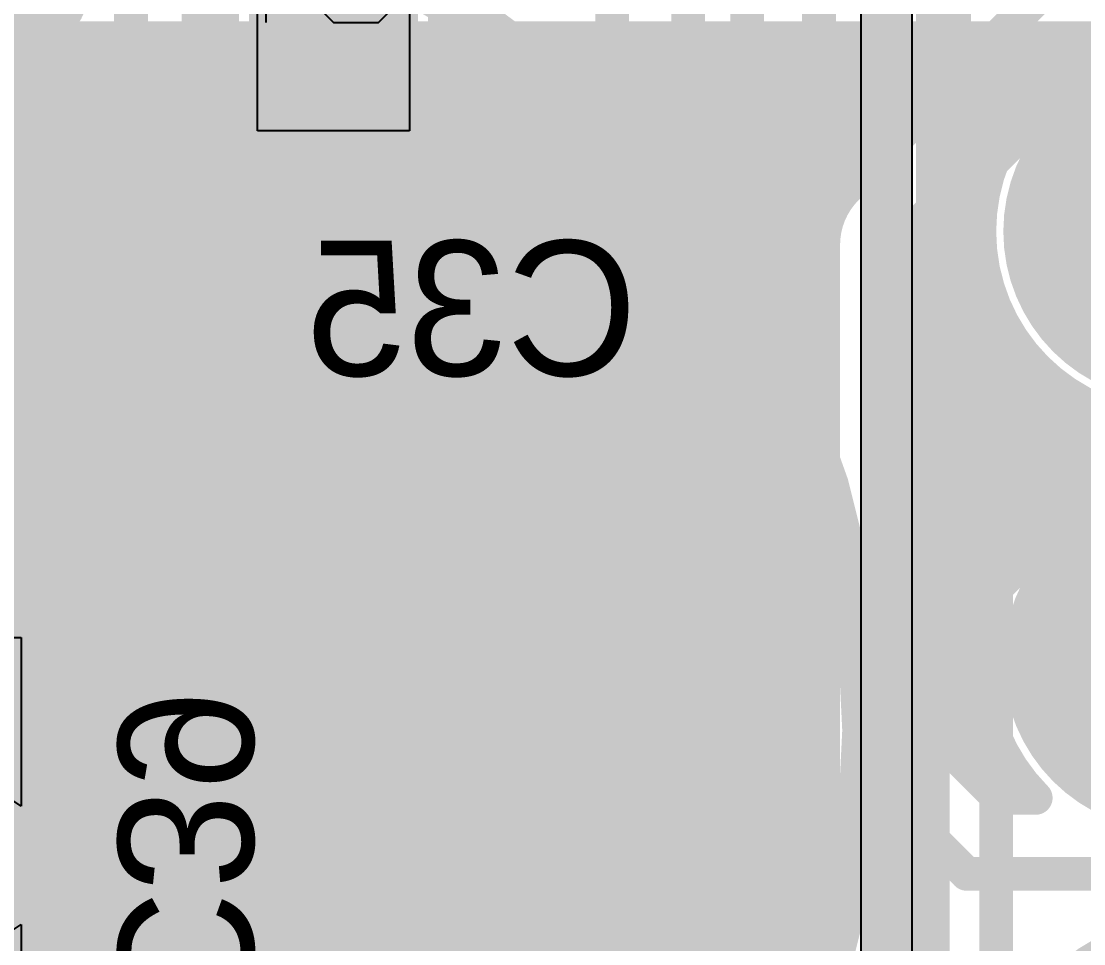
# Model space of a CAD drawing. Header units: millimetres. Extents: x 0.11 to 5.67, y 0.55 to 4.24.
# Drawn here: x 2.122 to 2.3698, y 2.0713 to 2.2864 of the extents above; entities that cross this region are included whole.
import ezdxf

# ---------------------------------------------------------------- set-up
doc = ezdxf.new("R2010")
doc.units = ezdxf.units.MM
doc.header["$MEASUREMENT"] = 0
for name, color, linetype in [('BottomLayer', 5, 'Continuous'), ('BottomOverlay', 54, 'Continuous'), ('BottomPaste', 16, 'Continuous'), ('BottomSolder', 6, 'Continuous'), ('InternalPlane1', 76, 'Continuous'), ('InternalPlane2', 16, 'Continuous'), ('Mechanical3', 76, 'Continuous'), ('MultiLayer', 9, 'Continuous'), ('PadHoleLayer', 156, 'Continuous'), ('TopLayer', 1, 'Continuous'), ('TopOverlay', 2, 'Continuous'), ('TopSolder', 216, 'Continuous')]:
    doc.layers.add(name, color=color, linetype=linetype)

# ---------------------------------------------------------------- blocks, each defined once
blk = doc.blocks.new('NANOPINEO_CORE_1')
at = {"layer": 'BottomLayer', "const_width": 0.0315}
for points in [[(0.76083, 0.20433, 1), (0.79232, 0.20433, 1)], [(0.76083, 0.10413, 1), (0.79232, 0.10413, 1)]]:
    blk.add_lwpolyline(points, format="xyb", close=True, dxfattribs=at)
at = {"layer": 'BottomSolder', "const_width": 0.03346}
for points in [[(0.75984, 0.20433, 1), (0.79331, 0.20433, 1)], [(0.75984, 0.10413, 1), (0.79331, 0.10413, 1)]]:
    blk.add_lwpolyline(points, format="xyb", close=True, dxfattribs=at)
at = {"layer": 'InternalPlane1', "const_width": 0.03968}
for points in [[(0.75673, 0.30433, 1), (0.79642, 0.30433, 1)], [(0.75673, 0.20433, 1), (0.79642, 0.20433, 1)], [(0.75673, 0.10413, 1), (0.79642, 0.10413, 1)]]:
    blk.add_lwpolyline(points, format="xyb", close=True, dxfattribs=at)
at = {"layer": 'InternalPlane2', "const_width": 0.03968}
for points in [[(0.75673, 0.30433, 1), (0.79642, 0.30433, 1)], [(0.75673, 0.20433, 1), (0.79642, 0.20433, 1)], [(0.75673, 0.10413, 1), (0.79642, 0.10413, 1)]]:
    blk.add_lwpolyline(points, format="xyb", close=True, dxfattribs=at)
at = {"layer": 'MultiLayer', "const_width": 0.0315}
for points in [[(0.76083, 0.20433, 1), (0.79232, 0.20433, 1)], [(0.76083, 0.10413, 1), (0.79232, 0.10413, 1)]]:
    blk.add_lwpolyline(points, format="xyb", close=True, dxfattribs=at)
at = {"layer": 'TopLayer', "const_width": 0.0315}
for points in [[(0.76083, 0.20433, 1), (0.79232, 0.20433, 1)], [(0.76083, 0.10413, 1), (0.79232, 0.10413, 1)]]:
    blk.add_lwpolyline(points, format="xyb", close=True, dxfattribs=at)
at = {"layer": 'TopOverlay', "const_width": 0.00787}
blk.add_lwpolyline([(0.83268, -0.68307), (0.83268, 0.79232)], dxfattribs=at)
at = {"layer": 'TopSolder', "const_width": 0.03346}
for points in [[(0.75984, 0.20433, 1), (0.79331, 0.20433, 1)], [(0.75984, 0.10413, 1), (0.79331, 0.10413, 1)]]:
    blk.add_lwpolyline(points, format="xyb", close=True, dxfattribs=at)
blk = doc.blocks.new('S_PDSO_G10_B_194')
at = {"layer": 'BottomLayer', "const_width": 0.01181}
blk.add_lwpolyline([(-0.04035, 0.06299), (-0.04035, 0.10827)], dxfattribs=at)
at = {"layer": 'BottomLayer', "const_width": 0.00591}
for points in [[(-0.04331, 0.10827, 1), (-0.0374, 0.10827, 1)], [(-0.04331, 0.06299, 1), (-0.0374, 0.06299, 1)]]:
    blk.add_lwpolyline(points, format="xyb", close=True, dxfattribs=at)
at = {"layer": 'BottomOverlay'}
for points, const_width in [([(-0.06102, 0.10335, 1), (-0.07087, 0.10335, 1)], 0.00984), ([(-0.07333, 0.10335, 1), (-0.06841, 0.10335, 1)], 0.00492), ([(-0.06348, 0.10335, 1), (-0.05856, 0.10335, 1)], 0.00492), ([(-0.06201, 0.04232, 1), (-0.05807, 0.04232, 1)], 0.00394)]:
    blk.add_lwpolyline(points, format="xyb", close=True, dxfattribs=dict(at, const_width=const_width))
at = {"layer": 'BottomOverlay', "const_width": 0.00787}
blk.add_lwpolyline([(-0.06004, 0.04232), (-0.06004, -0.04429)], dxfattribs=at)
at = {"layer": 'BottomPaste', "const_width": 0.01181}
blk.add_lwpolyline([(-0.04035, 0.06299), (-0.04035, 0.10827)], dxfattribs=at)
at = {"layer": 'BottomPaste', "const_width": 0.00591}
for points in [[(-0.04331, 0.10827, 1), (-0.0374, 0.10827, 1)], [(-0.04331, 0.06299, 1), (-0.0374, 0.06299, 1)]]:
    blk.add_lwpolyline(points, format="xyb", close=True, dxfattribs=at)
at = {"layer": 'BottomSolder', "const_width": 0.01575}
blk.add_lwpolyline([(-0.04035, 0.06299), (-0.04035, 0.10827)], dxfattribs=at)
at = {"layer": 'BottomSolder', "const_width": 0.00787}
for points in [[(-0.04429, 0.10827, 1), (-0.03642, 0.10827, 1)], [(-0.04429, 0.06299, 1), (-0.03642, 0.06299, 1)]]:
    blk.add_lwpolyline(points, format="xyb", close=True, dxfattribs=at)
at = {"layer": 'BottomSolder'}
blk.add_solid([(0.0374, 0.0315), (-0.03937, 0.0315), (0.0374, -0.03346), (-0.03937, -0.03346)], dxfattribs=at)
blk = doc.blocks.new('CC0603_B_241')
at = {"layer": 'BottomLayer'}
for points in [[(-0.05315, -0.01772), (-0.01378, -0.01772), (-0.05315, 0.01772), (-0.01378, 0.01772)], [(0.05315, 0.01772), (0.01378, 0.01772), (0.05315, -0.01772), (0.01378, -0.01772)]]:
    blk.add_solid(points, dxfattribs=at)
at = {"layer": 'BottomOverlay', "const_width": 0.00701}
for points in [[(-0.06031, -0.02558, -0.201181), (-0.06035, 0.02547)], [(0.06042, 0.02547, -0.201181), (0.06038, -0.02558)]]:
    blk.add_lwpolyline(points, format="xyb", dxfattribs=at)
at = {"layer": 'BottomOverlay', "const_width": 0.0035}
for points in [[(-0.0621, 0.02547, 1), (-0.0586, 0.02547, 1)], [(-0.06172, 0.0255, 1), (-0.05821, 0.0255, 1)], [(0.05828, 0.0255, 1), (0.06179, 0.0255, 1)], [(0.05867, 0.02547, 1), (0.06217, 0.02547, 1)], [(-0.06206, -0.02558, 1), (-0.05856, -0.02558, 1)], [(-0.06179, -0.02559, 1), (-0.05829, -0.02559, 1)], [(0.05829, -0.02559, 1), (0.06179, -0.02559, 1)], [(0.05863, -0.02558, 1), (0.06213, -0.02558, 1)]]:
    blk.add_lwpolyline(points, format="xyb", close=True, dxfattribs=at)
at = {"layer": 'BottomOverlay', "const_width": 0.00701}
for points in [[(0.06004, 0.0255), (-0.05996, 0.0255)], [(0.06004, -0.02559), (-0.06004, -0.02559)]]:
    blk.add_lwpolyline(points, dxfattribs=at)
at = {"layer": 'BottomPaste'}
for p, q in [((-0.05315, -0.01772), (-0.05315, 0.01772)), ((-0.05315, 0.01772), (-0.01378, 0.01772)), ((-0.01378, 0.01772), (-0.02559, 0)), ((0.02559, 0), (0.01378, 0.01772)), ((0.01378, 0.01772), (0.05315, 0.01772)), ((0.05315, 0.01772), (0.05315, -0.01772)), ((-0.02559, 0), (-0.01378, -0.01772)), ((0.01378, -0.01772), (0.02559, 0)), ((-0.01378, -0.01772), (-0.05315, -0.01772)), ((0.05315, -0.01772), (0.01378, -0.01772))]:
    blk.add_line(p, q, dxfattribs=at)
at = {"layer": 'BottomSolder'}
for points in [[(-0.05512, -0.01969), (-0.01181, -0.01969), (-0.05512, 0.01969), (-0.01181, 0.01969)], [(0.05512, 0.01969), (0.01181, 0.01969), (0.05512, -0.01969), (0.01181, -0.01969)]]:
    blk.add_solid(points, dxfattribs=at)
at = {"layer": 'Mechanical3'}
for p, q in [((-0.0561, 0.0105), (-0.05085, 0.01575)), ((-0.05085, 0.01575), (-0.04036, 0.01575)), ((-0.04036, 0.01575), (-0.03511, 0.0105)), ((-0.01937, 0.01575), (-0.02462, 0.0105)), ((-0.00887, 0.01575), (-0.01937, 0.01575)), ((-0.00363, 0.0105), (-0.00887, 0.01575)), ((0.00687, 0.0105), (0.01212, 0.01575)), ((0.01212, 0.01575), (0.02261, 0.01575)), ((0.02261, 0.01575), (0.02786, 0.0105)), ((-0.0561, -0.01049), (-0.0561, 0.0105)), ((-0.00363, 0.00525), (-0.00363, 0.0105)), ((0.02786, 0.0105), (0.02786, -0.01049)), ((-0.00887, 0.00001), (-0.00363, 0.00525)), ((-0.00887, 0.00001), (-0.01412, 0.00001)), ((-0.01412, 0.00001), (-0.00887, 0.00001)), ((-0.00363, -0.00524), (-0.00887, 0.00001)), ((0.00687, -0.00524), (0.01212, 0.00001)), ((0.01212, 0.00001), (0.02786, 0.00001)), ((-0.00363, -0.01049), (-0.00363, -0.00524)), ((0.00687, -0.01049), (0.00687, -0.00524)), ((-0.05085, -0.01574), (-0.0561, -0.01049)), ((-0.03511, -0.01049), (-0.04036, -0.01574)), ((-0.02462, -0.01049), (-0.01937, -0.01574)), ((-0.00887, -0.01574), (-0.00363, -0.01049)), ((0.01212, -0.01574), (0.00687, -0.01049)), ((0.02786, -0.01049), (0.02261, -0.01574)), ((-0.04036, -0.01574), (-0.05085, -0.01574)), ((-0.01937, -0.01574), (-0.00887, -0.01574)), ((0.02261, -0.01574), (0.01212, -0.01574))]:
    blk.add_line(p, q, dxfattribs=at)
blk = doc.blocks.new('CC16X10_CAP0_5_1__P________242')
at = {"layer": 'BottomLayer', "const_width": 0.03}
blk.add_lwpolyline([(0.185, 0, 1), (0.215, 0, 1)], format="xyb", close=True, dxfattribs=at)
at = {"layer": 'BottomSolder', "const_width": 0.03197}
blk.add_lwpolyline([(0.18402, 0, 1), (0.21598, 0, 1)], format="xyb", close=True, dxfattribs=at)
at = {"layer": 'InternalPlane1', "const_width": 0.01181}
for points in [[(0.17797, 0.04324, -0.240079), (0.22203, 0.04324)], [(0.15676, -0.02203, -0.240079), (0.15676, 0.02203)], [(0.24324, 0.02203, -0.240079), (0.24324, -0.02203)], [(0.22203, -0.04324, -0.240079), (0.17797, -0.04324)]]:
    blk.add_lwpolyline(points, format="xyb", dxfattribs=at)
at = {"layer": 'InternalPlane1', "const_width": 0.00591}
for points in [[(0.17502, 0.04324, 1), (0.18092, 0.04324, 1)], [(0.21908, 0.04324, 1), (0.22498, 0.04324, 1)], [(0.15381, 0.02203, 1), (0.15971, 0.02203, 1)], [(0.24029, 0.02203, 1), (0.24619, 0.02203, 1)], [(0.15381, -0.02203, 1), (0.15971, -0.02203, 1)], [(0.24029, -0.02203, 1), (0.24619, -0.02203, 1)], [(0.17502, -0.04324, 1), (0.18092, -0.04324, 1)], [(0.21908, -0.04324, 1), (0.22498, -0.04324, 1)]]:
    blk.add_lwpolyline(points, format="xyb", close=True, dxfattribs=at)
at = {"layer": 'InternalPlane2', "const_width": 0.039}
blk.add_lwpolyline([(0.1805, 0, 1), (0.2195, 0, 1)], format="xyb", close=True, dxfattribs=at)
at = {"layer": 'MultiLayer', "const_width": 0.03}
blk.add_lwpolyline([(0.185, 0, 1), (0.215, 0, 1)], format="xyb", close=True, dxfattribs=at)
at = {"layer": 'PadHoleLayer', "const_width": 0.019}
blk.add_lwpolyline([(0.1905, 0, 1), (0.2095, 0, 1)], format="xyb", close=True, dxfattribs=at)
at = {"layer": 'TopLayer', "const_width": 0.03}
blk.add_lwpolyline([(0.185, 0, 1), (0.215, 0, 1)], format="xyb", close=True, dxfattribs=at)
at = {"layer": 'TopOverlay'}
for points, const_width in [([(0.29685, 0, 1), (-0.09685, 0, 1)], 0.01), ([(0.29435, 0, 1), (0.29935, 0, 1)], 0.005)]:
    blk.add_lwpolyline(points, format="xyb", close=True, dxfattribs=dict(at, const_width=const_width))
at = {"layer": 'TopSolder', "const_width": 0.03197}
blk.add_lwpolyline([(0.18402, 0, 1), (0.21598, 0, 1)], format="xyb", close=True, dxfattribs=at)
blk = doc.blocks.new('CC0603_B_245')
at = {"layer": 'BottomLayer'}
for points in [[(-0.05315, -0.01772), (-0.01378, -0.01772), (-0.05315, 0.01772), (-0.01378, 0.01772)], [(0.05315, 0.01772), (0.01378, 0.01772), (0.05315, -0.01772), (0.01378, -0.01772)]]:
    blk.add_solid(points, dxfattribs=at)
at = {"layer": 'BottomOverlay', "const_width": 0.00701}
for points in [[(-0.06031, -0.02558, -0.201181), (-0.06035, 0.02547)], [(0.06042, 0.02547, -0.201181), (0.06038, -0.02558)]]:
    blk.add_lwpolyline(points, format="xyb", dxfattribs=at)
at = {"layer": 'BottomOverlay', "const_width": 0.0035}
for points in [[(-0.0621, 0.02547, 1), (-0.0586, 0.02547, 1)], [(-0.06172, 0.0255, 1), (-0.05821, 0.0255, 1)], [(0.05828, 0.0255, 1), (0.06179, 0.0255, 1)], [(0.05867, 0.02547, 1), (0.06217, 0.02547, 1)], [(-0.06206, -0.02558, 1), (-0.05856, -0.02558, 1)], [(-0.06179, -0.02559, 1), (-0.05829, -0.02559, 1)], [(0.05829, -0.02559, 1), (0.06179, -0.02559, 1)], [(0.05863, -0.02558, 1), (0.06213, -0.02558, 1)]]:
    blk.add_lwpolyline(points, format="xyb", close=True, dxfattribs=at)
at = {"layer": 'BottomOverlay', "const_width": 0.00701}
for points in [[(0.06004, 0.0255), (-0.05996, 0.0255)], [(0.06004, -0.02559), (-0.06004, -0.02559)]]:
    blk.add_lwpolyline(points, dxfattribs=at)
at = {"layer": 'BottomPaste'}
for p, q in [((-0.05315, -0.01772), (-0.05315, 0.01772)), ((-0.05315, 0.01772), (-0.01378, 0.01772)), ((-0.01378, 0.01772), (-0.02559, 0)), ((0.02559, 0), (0.01378, 0.01772)), ((0.01378, 0.01772), (0.05315, 0.01772)), ((0.05315, 0.01772), (0.05315, -0.01772)), ((-0.02559, 0), (-0.01378, -0.01772)), ((0.01378, -0.01772), (0.02559, 0)), ((-0.01378, -0.01772), (-0.05315, -0.01772)), ((0.05315, -0.01772), (0.01378, -0.01772))]:
    blk.add_line(p, q, dxfattribs=at)
at = {"layer": 'BottomSolder'}
for points in [[(-0.05512, -0.01969), (-0.01181, -0.01969), (-0.05512, 0.01969), (-0.01181, 0.01969)], [(0.05512, 0.01969), (0.01181, 0.01969), (0.05512, -0.01969), (0.01181, -0.01969)]]:
    blk.add_solid(points, dxfattribs=at)
at = {"layer": 'Mechanical3'}
for p, q in [((-0.0561, 0.0105), (-0.05085, 0.01575)), ((-0.05085, 0.01575), (-0.04036, 0.01575)), ((-0.04036, 0.01575), (-0.03511, 0.0105)), ((-0.01937, 0.01575), (-0.02462, 0.0105)), ((-0.00887, 0.01575), (-0.01937, 0.01575)), ((-0.00363, 0.0105), (-0.00887, 0.01575)), ((0.01212, 0.01575), (0.00687, 0.0105)), ((0.02261, 0.01575), (0.01212, 0.01575)), ((0.02786, 0.0105), (0.02261, 0.01575)), ((-0.0561, -0.01049), (-0.0561, 0.0105)), ((-0.00363, 0.00525), (-0.00363, 0.0105)), ((0.02786, 0.00001), (0.02786, 0.0105)), ((-0.00887, 0.00001), (-0.00363, 0.00525)), ((-0.00887, 0.00001), (-0.01412, 0.00001)), ((-0.01412, 0.00001), (-0.00887, 0.00001)), ((-0.00363, -0.00524), (-0.00887, 0.00001)), ((0.00687, -0.01574), (0.00687, 0.00001)), ((0.00687, 0.00001), (0.01736, -0.00524)), ((0.02261, -0.00524), (0.02786, 0.00001)), ((-0.00363, -0.01049), (-0.00363, -0.00524)), ((0.01736, -0.00524), (0.02261, -0.00524)), ((-0.05085, -0.01574), (-0.0561, -0.01049)), ((-0.03511, -0.01049), (-0.04036, -0.01574)), ((-0.02462, -0.01049), (-0.01937, -0.01574)), ((-0.00887, -0.01574), (-0.00363, -0.01049)), ((-0.04036, -0.01574), (-0.05085, -0.01574)), ((-0.01937, -0.01574), (-0.00887, -0.01574)), ((0.02786, -0.01574), (0.00687, -0.01574))]:
    blk.add_line(p, q, dxfattribs=at)

msp = doc.modelspace()

# ---------------------------------------------------------------- linework, layer by layer
at = {"layer": 'BottomLayer'}
for points, const_width in [([(2.32185, 2.10827), (2.32185, 2.77756)], 0.00787), ([(2.30807, 2.02461), (2.30807, 2.75394)], 0.00787), ([(2.29134, 1.93406), (2.29134, 2.73032)], 0.00787), ([(2.27756, 1.86122), (2.27756, 2.71161)], 0.00787), ([(2.33957, 2.11561), (2.33957, 2.59207)], 0.00787), ([(2.25984, 2.13809), (2.25984, 2.36963)], 0.00787), ([(2.16339, 2.25), (2.16339, 2.31398)], 0.00787), ([(2.22638, 2.24705), (2.22638, 2.31398)], 0.00787), ([(1.88362, 2.28247), (2.16339, 2.28247)], 0.00787), ([(2.19488, 2.25098), (2.19488, 2.28051)], 0.00984), ([(2.22638, 2.28247), (2.25984, 2.28247)], 0.00787), ([(2.33957, 2.28247), (2.38647, 2.28247)], 0.00787), ([(1.99309, 2.2746), (2.16339, 2.2746)], 0.00787), ([(2.22638, 2.2746), (2.25984, 2.2746)], 0.00787), ([(2.33957, 2.2746), (2.36494, 2.2746)], 0.00787), ([(2.14292, 2.26673), (2.16339, 2.26673)], 0.00787), ([(2.22638, 2.26673), (2.25984, 2.26673)], 0.00787), ([(2.33957, 2.26673), (2.35625, 2.26673)], 0.00787), ([(2.14701, 2.25885), (2.16339, 2.25885)], 0.00787), ([(2.22638, 2.25885), (2.25984, 2.25885)], 0.00787), ([(2.33957, 2.25885), (2.35088, 2.25885)], 0.00787), ([(2.14764, 2.25), (2.14764, 2.25394)], 0.00787), ([(2.14764, 2.25098), (2.16339, 2.25098)], 0.00787), ([(2.1752, 2.2313), (2.19488, 2.25098)], 0.00984), ([(2.22638, 2.25098), (2.25984, 2.25098)], 0.00787), ([(2.33957, 2.25098), (2.34756, 2.25098)], 0.00787), ([(2.14764, 2.25), (2.16339, 2.25)], 0.00787), ([(2.16339, 2.25), (2.16745, 2.25)], 0.00787), ([(2.21316, 2.24705), (2.22638, 2.24705)], 0.00787), ([(2.21184, 2.2431), (2.25984, 2.2431)], 0.00787), ([(2.33957, 2.2431), (2.34583, 2.2431)], 0.00787), ([(2.18842, 2.21808), (2.20811, 2.23776)], 0.00787), ([(2.20557, 2.23523), (2.25984, 2.23523)], 0.00787), ([(2.33957, 2.23523), (2.34552, 2.23523)], 0.00787), ([(2.12795, 2.2313), (2.1752, 2.2313)], 0.00984), ([(2.1977, 2.22736), (2.25984, 2.22736)], 0.00787), ([(2.33957, 2.22736), (2.3466, 2.22736)], 0.00787), ([(2.18983, 2.21948), (2.25984, 2.21948)], 0.00787), ([(2.33957, 2.21948), (2.34917, 2.21948)], 0.00787), ([(2.14764, 2.2126), (2.1752, 2.2126)], 0.00787), ([(2.14764, 2.20866), (2.14764, 2.2126)], 0.00787), ([(2.14764, 2.21161), (2.25984, 2.21161)], 0.00787), ([(2.33957, 2.21161), (2.35354, 2.21161)], 0.00787), ([(2.14701, 2.20373), (2.25984, 2.20373)], 0.00787), ([(2.33957, 2.20373), (2.36048, 2.20373)], 0.00787), ([(2.14291, 2.19586), (2.25984, 2.19586)], 0.00787), ([(2.33957, 2.19586), (2.37274, 2.19586)], 0.00787), ([(2.12697, 2.1565), (2.12697, 2.189)], 0.00787), ([(2.12697, 2.18799), (2.25984, 2.18799)], 0.00787), ([(2.33957, 2.18799), (2.55736, 2.18799)], 0.00787), ([(2.12697, 2.18011), (2.25984, 2.18011)], 0.00787), ([(2.33957, 2.18011), (2.3763, 2.18011)], 0.00787), ([(2.12697, 2.17224), (2.25984, 2.17224)], 0.00787), ([(2.33957, 2.17224), (2.36207, 2.17224)], 0.00787), ([(2.12697, 2.16436), (2.25984, 2.16436)], 0.00787), ([(2.33957, 2.16436), (2.35452, 2.16436)], 0.00787), ([(2.22165, 2.12106), (2.22165, 2.15894)], 0.00787), ([(2.12697, 2.1565), (2.13583, 2.1565)], 0.00787), ([(2.13583, 2.15649), (2.19945, 2.15649)], 0.00787), ([(2.13583, 2.08957), (2.13583, 2.1565)], 0.00787), ([(2.24386, 2.15649), (2.25984, 2.15649)], 0.00787), ([(2.33957, 2.15649), (2.34979, 2.15649)], 0.00787), ([(2.13583, 2.14862), (2.19021, 2.14862)], 0.00787), ([(2.2531, 2.14862), (2.25984, 2.14862)], 0.00787), ([(2.33957, 2.14862), (2.34693, 2.14862)], 0.00787), ([(2.13583, 2.14074), (2.18476, 2.14074)], 0.00787), ([(2.33957, 2.14074), (2.34561, 2.14074)], 0.00787), ([(2.13583, 2.13287), (2.18154, 2.13287)], 0.00787), ([(2.33957, 2.13287), (2.34568, 2.13287)], 0.00787), ([(2.13583, 2.12499), (2.18003, 2.12499)], 0.00787), ([(2.33957, 2.12499), (2.34715, 2.12499)], 0.00787), ([(2.18378, 2.12106), (2.22165, 2.12106)], 0.00787), ([(2.22165, 2.08319), (2.22165, 2.12106)], 0.00787), ([(2.13583, 2.11712), (2.18003, 2.11712)], 0.00787), ([(2.33957, 2.11712), (2.35017, 2.11712)], 0.00787), ([(2.33957, 2.11561), (2.34986, 2.10531)], 0.00787), ([(2.13583, 2.10925), (2.18155, 2.10925)], 0.00787), ([(2.32185, 2.10827), (2.34252, 2.0876)], 0.00787), ([(2.34593, 2.10925), (2.35514, 2.10925)], 0.00787), ([(2.34986, 2.10531), (2.35861, 2.10531)], 0.00787), ([(2.25984, 1.86122), (2.25984, 2.10404)], 0.00787), ([(2.13583, 2.10137), (2.18477, 2.10137)], 0.00787), ([(2.13583, 2.0935), (2.19022, 2.0935)], 0.00787), ([(2.25309, 2.0935), (2.25984, 2.0935)], 0.00787), ([(2.07283, 2.08957), (2.13583, 2.08957)], 0.00787), ([(2.0748, 2.0876), (2.13386, 2.0876)], 0.00787), ([(2.13386, 2.02461), (2.13386, 2.0876)], 0.00787), ([(2.34252, 2.0876), (2.43976, 2.0876)], 0.00787), ([(2.13386, 2.08562), (2.19947, 2.08562)], 0.00787), ([(2.24384, 2.08562), (2.25984, 2.08562)], 0.00787), ([(2.13386, 2.07775), (2.25984, 2.07775)], 0.00787), ([(2.13386, 2.06988), (2.25984, 2.06988)], 0.00787)]:
    msp.add_lwpolyline(points, dxfattribs=dict(at, const_width=const_width))
for points, const_width in [([(2.16142, 2.28247, 1), (2.16535, 2.28247, 1)], 0.00394), ([(2.19242, 2.28051, 1), (2.19734, 2.28051, 1)], 0.00492), ([(2.22441, 2.28247, 1), (2.22835, 2.28247, 1)], 0.00394), ([(2.25787, 2.28247, 1), (2.26181, 2.28247, 1)], 0.00394), ([(2.3376, 2.28247, 1), (2.34154, 2.28247, 1)], 0.00394), ([(2.43602, 2.2374, 1), (2.34547, 2.2374, 1)], 0.00787), ([(2.16142, 2.2746, 1), (2.16535, 2.2746, 1)], 0.00394), ([(2.22441, 2.2746, 1), (2.22835, 2.2746, 1)], 0.00394), ([(2.25787, 2.2746, 1), (2.26181, 2.2746, 1)], 0.00394), ([(2.3376, 2.2746, 1), (2.34154, 2.2746, 1)], 0.00394), ([(2.36297, 2.2746, 1), (2.36691, 2.2746, 1)], 0.00394), ([(2.14095, 2.26673, 1), (2.14489, 2.26673, 1)], 0.00394), ([(2.16142, 2.26673, 1), (2.16535, 2.26673, 1)], 0.00394), ([(2.22441, 2.26673, 1), (2.22835, 2.26673, 1)], 0.00394), ([(2.25787, 2.26673, 1), (2.26181, 2.26673, 1)], 0.00394), ([(2.3376, 2.26673, 1), (2.34154, 2.26673, 1)], 0.00394), ([(2.35428, 2.26673, 1), (2.35822, 2.26673, 1)], 0.00394), ([(2.14505, 2.25885, 1), (2.14898, 2.25885, 1)], 0.00394), ([(2.16142, 2.25885, 1), (2.16535, 2.25885, 1)], 0.00394), ([(2.22441, 2.25885, 1), (2.22835, 2.25885, 1)], 0.00394), ([(2.25787, 2.25885, 1), (2.26181, 2.25885, 1)], 0.00394), ([(2.3376, 2.25885, 1), (2.34154, 2.25885, 1)], 0.00394), ([(2.34891, 2.25885, 1), (2.35284, 2.25885, 1)], 0.00394), ([(2.14567, 2.25394, 1), (2.14961, 2.25394, 1)], 0.00394), ([(2.14567, 2.25394, 1), (2.14961, 2.25394, 1)], 0.00394), ([(2.14567, 2.25098, 1), (2.14961, 2.25098, 1)], 0.00394), ([(2.16142, 2.25098, 1), (2.16535, 2.25098, 1)], 0.00394), ([(2.19242, 2.25098, 1), (2.19734, 2.25098, 1)], 0.00492), ([(2.19242, 2.25098, 1), (2.19734, 2.25098, 1)], 0.00492), ([(2.22441, 2.25098, 1), (2.22835, 2.25098, 1)], 0.00394), ([(2.25787, 2.25098, 1), (2.26181, 2.25098, 1)], 0.00394), ([(2.3376, 2.25098, 1), (2.34154, 2.25098, 1)], 0.00394), ([(2.34559, 2.25098, 1), (2.34952, 2.25098, 1)], 0.00394), ([(2.14567, 2.25, 1), (2.14961, 2.25, 1)], 0.00394), ([(2.14567, 2.25, 1), (2.14961, 2.25, 1)], 0.00394), ([(2.16142, 2.25, 1), (2.16535, 2.25, 1)], 0.00394), ([(2.16142, 2.25, 1), (2.16535, 2.25, 1)], 0.00394), ([(2.16142, 2.25, 1), (2.16535, 2.25, 1)], 0.00394), ([(2.16548, 2.25, 1), (2.16942, 2.25, 1)], 0.00394), ([(2.2112, 2.24705, 1), (2.21513, 2.24705, 1)], 0.00394), ([(2.2112, 2.24705, 1), (2.21513, 2.24705, 1)], 0.00394), ([(2.2112, 2.24705, 1), (2.21513, 2.24705, 1)], 0.00394), ([(2.22441, 2.24705, 1), (2.22835, 2.24705, 1)], 0.00394), ([(2.22441, 2.24705, 1), (2.22835, 2.24705, 1)], 0.00394), ([(2.20987, 2.2431, 1), (2.21381, 2.2431, 1)], 0.00394), ([(2.25787, 2.2431, 1), (2.26181, 2.2431, 1)], 0.00394), ([(2.3376, 2.2431, 1), (2.34154, 2.2431, 1)], 0.00394), ([(2.34386, 2.2431, 1), (2.3478, 2.2431, 1)], 0.00394), ([(2.20614, 2.23776, 1), (2.21007, 2.23776, 1)], 0.00394), ([(2.20614, 2.23776, 1), (2.21007, 2.23776, 1)], 0.00394), ([(2.20614, 2.23776, 1), (2.21007, 2.23776, 1)], 0.00394), ([(2.3435, 2.2374, 1), (2.34744, 2.2374, 1)], 0.00394), ([(2.20361, 2.23523, 1), (2.20754, 2.23523, 1)], 0.00394), ([(2.25787, 2.23523, 1), (2.26181, 2.23523, 1)], 0.00394), ([(2.3376, 2.23523, 1), (2.34154, 2.23523, 1)], 0.00394), ([(2.34356, 2.23523, 1), (2.34749, 2.23523, 1)], 0.00394), ([(2.12549, 2.2313, 1), (2.13041, 2.2313, 1)], 0.00492), ([(2.17274, 2.2313, 1), (2.17766, 2.2313, 1)], 0.00492), ([(2.17274, 2.2313, 1), (2.17766, 2.2313, 1)], 0.00492), ([(2.19573, 2.22736, 1), (2.19967, 2.22736, 1)], 0.00394), ([(2.25787, 2.22736, 1), (2.26181, 2.22736, 1)], 0.00394), ([(2.3376, 2.22736, 1), (2.34154, 2.22736, 1)], 0.00394), ([(2.34463, 2.22736, 1), (2.34857, 2.22736, 1)], 0.00394), ([(2.18786, 2.21948, 1), (2.1918, 2.21948, 1)], 0.00394), ([(2.25787, 2.21948, 1), (2.26181, 2.21948, 1)], 0.00394), ([(2.3376, 2.21948, 1), (2.34154, 2.21948, 1)], 0.00394), ([(2.3472, 2.21948, 1), (2.35114, 2.21948, 1)], 0.00394), ([(2.18645, 2.21808, 1), (2.19039, 2.21808, 1)], 0.00394), ([(2.18645, 2.21808, 1), (2.19039, 2.21808, 1)], 0.00394), ([(2.18645, 2.21808, 1), (2.19039, 2.21808, 1)], 0.00394), ([(2.14567, 2.2126, 1), (2.14961, 2.2126, 1)], 0.00394), ([(2.14567, 2.2126, 1), (2.14961, 2.2126, 1)], 0.00394), ([(2.14567, 2.21161, 1), (2.14961, 2.21161, 1)], 0.00394), ([(2.17323, 2.2126, 1), (2.17717, 2.2126, 1)], 0.00394), ([(2.17323, 2.2126, 1), (2.17717, 2.2126, 1)], 0.00394), ([(2.17323, 2.2126, 1), (2.17717, 2.2126, 1)], 0.00394), ([(2.25787, 2.21161, 1), (2.26181, 2.21161, 1)], 0.00394), ([(2.3376, 2.21161, 1), (2.34154, 2.21161, 1)], 0.00394), ([(2.35157, 2.21161, 1), (2.35551, 2.21161, 1)], 0.00394), ([(2.14567, 2.20866, 1), (2.14961, 2.20866, 1)], 0.00394), ([(2.14567, 2.20866, 1), (2.14961, 2.20866, 1)], 0.00394), ([(2.14504, 2.20373, 1), (2.14898, 2.20373, 1)], 0.00394), ([(2.25787, 2.20373, 1), (2.26181, 2.20373, 1)], 0.00394), ([(2.3376, 2.20373, 1), (2.34154, 2.20373, 1)], 0.00394), ([(2.35851, 2.20373, 1), (2.36244, 2.20373, 1)], 0.00394), ([(2.14094, 2.19586, 1), (2.14488, 2.19586, 1)], 0.00394), ([(2.25787, 2.19586, 1), (2.26181, 2.19586, 1)], 0.00394), ([(2.3376, 2.19586, 1), (2.34154, 2.19586, 1)], 0.00394), ([(2.37077, 2.19586, 1), (2.37471, 2.19586, 1)], 0.00394), ([(2.125, 2.189, 1), (2.12894, 2.189, 1)], 0.00394), ([(2.125, 2.189, 1), (2.12894, 2.189, 1)], 0.00394), ([(2.125, 2.18799, 1), (2.12894, 2.18799, 1)], 0.00394), ([(2.25787, 2.18799, 1), (2.26181, 2.18799, 1)], 0.00394), ([(2.3376, 2.18799, 1), (2.34154, 2.18799, 1)], 0.00394), ([(2.125, 2.18011, 1), (2.12894, 2.18011, 1)], 0.00394), ([(2.25787, 2.18011, 1), (2.26181, 2.18011, 1)], 0.00394), ([(2.3376, 2.18011, 1), (2.34154, 2.18011, 1)], 0.00394), ([(2.125, 2.17224, 1), (2.12894, 2.17224, 1)], 0.00394), ([(2.25787, 2.17224, 1), (2.26181, 2.17224, 1)], 0.00394), ([(2.3376, 2.17224, 1), (2.34154, 2.17224, 1)], 0.00394), ([(2.3601, 2.17224, 1), (2.36404, 2.17224, 1)], 0.00394), ([(2.125, 2.16436, 1), (2.12894, 2.16436, 1)], 0.00394), ([(2.25787, 2.16436, 1), (2.26181, 2.16436, 1)], 0.00394), ([(2.3376, 2.16436, 1), (2.34154, 2.16436, 1)], 0.00394), ([(2.35255, 2.16436, 1), (2.35649, 2.16436, 1)], 0.00394), ([(2.21969, 2.15894, 1), (2.22362, 2.15894, 1)], 0.00394), ([(2.125, 2.1565, 1), (2.12894, 2.1565, 1)], 0.00394), ([(2.125, 2.1565, 1), (2.12894, 2.1565, 1)], 0.00394), ([(2.13386, 2.15649, 1), (2.1378, 2.15649, 1)], 0.00394), ([(2.13386, 2.1565, 1), (2.1378, 2.1565, 1)], 0.00394), ([(2.13386, 2.1565, 1), (2.1378, 2.1565, 1)], 0.00394), ([(2.19748, 2.15649, 1), (2.20142, 2.15649, 1)], 0.00394), ([(2.24189, 2.15649, 1), (2.24583, 2.15649, 1)], 0.00394), ([(2.25787, 2.15649, 1), (2.26181, 2.15649, 1)], 0.00394), ([(2.3376, 2.15649, 1), (2.34154, 2.15649, 1)], 0.00394), ([(2.34782, 2.15649, 1), (2.35175, 2.15649, 1)], 0.00394), ([(2.13386, 2.14862, 1), (2.1378, 2.14862, 1)], 0.00394), ([(2.18824, 2.14862, 1), (2.19217, 2.14862, 1)], 0.00394), ([(2.25113, 2.14862, 1), (2.25507, 2.14862, 1)], 0.00394), ([(2.25787, 2.14862, 1), (2.26181, 2.14862, 1)], 0.00394), ([(2.3376, 2.14862, 1), (2.34154, 2.14862, 1)], 0.00394), ([(2.34497, 2.14862, 1), (2.3489, 2.14862, 1)], 0.00394), ([(2.13386, 2.14074, 1), (2.1378, 2.14074, 1)], 0.00394), ([(2.18279, 2.14074, 1), (2.18673, 2.14074, 1)], 0.00394), ([(2.3376, 2.14074, 1), (2.34154, 2.14074, 1)], 0.00394), ([(2.34364, 2.14074, 1), (2.34758, 2.14074, 1)], 0.00394), ([(2.25787, 2.13809, 1), (2.26181, 2.13809, 1)], 0.00394), ([(2.25787, 2.13809, 1), (2.26181, 2.13809, 1)], 0.00394), ([(2.13386, 2.13287, 1), (2.1378, 2.13287, 1)], 0.00394), ([(2.17958, 2.13287, 1), (2.18351, 2.13287, 1)], 0.00394), ([(2.3376, 2.13287, 1), (2.34154, 2.13287, 1)], 0.00394), ([(2.34371, 2.13287, 1), (2.34765, 2.13287, 1)], 0.00394), ([(2.13386, 2.12499, 1), (2.1378, 2.12499, 1)], 0.00394), ([(2.17806, 2.12499, 1), (2.182, 2.12499, 1)], 0.00394), ([(2.3376, 2.12499, 1), (2.34154, 2.12499, 1)], 0.00394), ([(2.34518, 2.12499, 1), (2.34912, 2.12499, 1)], 0.00394), ([(2.18181, 2.12106, 1), (2.18575, 2.12106, 1)], 0.00394), ([(2.21969, 2.12106, 1), (2.22362, 2.12106, 1)], 0.00394), ([(2.21969, 2.12106, 1), (2.22362, 2.12106, 1)], 0.00394), ([(2.21969, 2.12106, 1), (2.22362, 2.12106, 1)], 0.00394), ([(2.13386, 2.11712, 1), (2.1378, 2.11712, 1)], 0.00394), ([(2.17806, 2.11712, 1), (2.182, 2.11712, 1)], 0.00394), ([(2.3376, 2.11712, 1), (2.34154, 2.11712, 1)], 0.00394), ([(2.3482, 2.11712, 1), (2.35214, 2.11712, 1)], 0.00394), ([(2.3376, 2.11561, 1), (2.34154, 2.11561, 1)], 0.00394), ([(2.3376, 2.11561, 1), (2.34154, 2.11561, 1)], 0.00394), ([(2.13386, 2.10925, 1), (2.1378, 2.10925, 1)], 0.00394), ([(2.17958, 2.10925, 1), (2.18352, 2.10925, 1)], 0.00394), ([(2.31988, 2.10827, 1), (2.32382, 2.10827, 1)], 0.00394), ([(2.31988, 2.10827, 1), (2.32382, 2.10827, 1)], 0.00394), ([(2.34396, 2.10925, 1), (2.3479, 2.10925, 1)], 0.00394), ([(2.35317, 2.10925, 1), (2.3571, 2.10925, 1)], 0.00394), ([(2.34789, 2.10531, 1), (2.35183, 2.10531, 1)], 0.00394), ([(2.34789, 2.10531, 1), (2.35183, 2.10531, 1)], 0.00394), ([(2.35664, 2.10531, 1), (2.36058, 2.10531, 1)], 0.00394), ([(2.35664, 2.10531, 1), (2.36058, 2.10531, 1)], 0.00394), ([(2.25787, 2.10404, 1), (2.26181, 2.10404, 1)], 0.00394), ([(2.25787, 2.10404, 1), (2.26181, 2.10404, 1)], 0.00394), ([(2.13386, 2.10137, 1), (2.1378, 2.10137, 1)], 0.00394), ([(2.1828, 2.10137, 1), (2.18674, 2.10137, 1)], 0.00394), ([(2.13386, 2.0935, 1), (2.1378, 2.0935, 1)], 0.00394), ([(2.18825, 2.0935, 1), (2.19218, 2.0935, 1)], 0.00394), ([(2.25112, 2.0935, 1), (2.25506, 2.0935, 1)], 0.00394), ([(2.25787, 2.0935, 1), (2.26181, 2.0935, 1)], 0.00394), ([(2.13189, 2.0876, 1), (2.13583, 2.0876, 1)], 0.00394), ([(2.13189, 2.0876, 1), (2.13583, 2.0876, 1)], 0.00394), ([(2.13386, 2.08957, 1), (2.1378, 2.08957, 1)], 0.00394), ([(2.13386, 2.08957, 1), (2.1378, 2.08957, 1)], 0.00394), ([(2.34055, 2.0876, 1), (2.34449, 2.0876, 1)], 0.00394), ([(2.34055, 2.0876, 1), (2.34449, 2.0876, 1)], 0.00394), ([(2.13189, 2.08562, 1), (2.13583, 2.08562, 1)], 0.00394), ([(2.1975, 2.08562, 1), (2.20144, 2.08562, 1)], 0.00394), ([(2.24187, 2.08562, 1), (2.24581, 2.08562, 1)], 0.00394), ([(2.25787, 2.08562, 1), (2.26181, 2.08562, 1)], 0.00394), ([(2.21969, 2.08319, 1), (2.22362, 2.08319, 1)], 0.00394), ([(2.13189, 2.07775, 1), (2.13583, 2.07775, 1)], 0.00394), ([(2.25787, 2.07775, 1), (2.26181, 2.07775, 1)], 0.00394), ([(2.13189, 2.06988, 1), (2.13583, 2.06988, 1)], 0.00394), ([(2.25787, 2.06988, 1), (2.26181, 2.06988, 1)], 0.00394)]:
    msp.add_lwpolyline(points, format="xyb", close=True, dxfattribs=dict(at, const_width=const_width))
at = {"layer": 'BottomLayer', "const_width": 0.00787}
for points in [[(2.11811, 2.27098, -0.577351), (2.14764, 2.25394)], [(2.21316, 2.24705, -0.144312), (2.20811, 2.23776)], [(2.21316, 2.24705, -0.144312), (2.20811, 2.23776)], [(2.18842, 2.21808, -0.198912), (2.1752, 2.2126)], [(2.18842, 2.21808, -0.198912), (2.1752, 2.2126)], [(2.14764, 2.20866, -0.428944), (2.12697, 2.189)], [(2.35861, 2.10531, -1.493454), (2.43602, 2.1372)], [(2.25984, 2.10404, -4.699707), (2.25984, 2.13809)]]:
    msp.add_lwpolyline(points, format="xyb", dxfattribs=at)
at = {"layer": 'InternalPlane2'}
for p, q in [((2.31786, 2.90748), (2.31786, 1.94198)), ((2.32978, 1.86319), (2.32978, 2.90501))]:
    msp.add_line(p, q, dxfattribs=at)
at = {"layer": 'InternalPlane2', "const_width": 0.01181}
msp.add_lwpolyline([(2.32382, 1.86319), (2.32382, 2.90748)], dxfattribs=at)
at = {"layer": 'InternalPlane2', "const_width": 0.02591}
msp.add_lwpolyline([(2.10024, 2.29921, 1), (2.12614, 2.29921, 1)], format="xyb", close=True, dxfattribs=at)
at = {"layer": 'TopLayer'}
for points, const_width in [([(2.31453, 2.24749), (2.36593, 2.29889)], 0.00787), ([(2.32776, 2.23426), (2.38463, 2.29114)], 0.00984), ([(1.88362, 2.28247), (2.34952, 2.28247)], 0.00787), ([(1.87574, 2.2746), (2.34165, 2.2746)], 0.00787), ([(1.73622, 2.26673), (2.33377, 2.26673)], 0.00787), ([(1.73622, 2.25885), (2.3259, 2.25885)], 0.00787), ([(1.73622, 2.25098), (2.31802, 2.25098)], 0.00787), ([(1.73622, 2.2431), (2.31128, 2.2431)], 0.00787), ([(1.73622, 2.23523), (2.30908, 2.23523)], 0.00787), ([(2.30906, 1.79196), (2.30906, 2.23426)], 0.00787), ([(2.32776, 1.65966), (2.32776, 2.23426)], 0.00984), ([(1.73622, 2.22736), (2.30906, 2.22736)], 0.00787), ([(1.73622, 2.21948), (2.30906, 2.21948)], 0.00787), ([(1.73622, 2.21161), (2.30906, 2.21161)], 0.00787), ([(1.73622, 2.20373), (2.30906, 2.20373)], 0.00787), ([(1.73622, 2.19586), (2.30906, 2.19586)], 0.00787), ([(2.34941, 2.15433), (2.38918, 2.19409)], 0.00787), ([(1.73437, 2.18799), (2.30906, 2.18799)], 0.00787), ([(1.7278, 2.18011), (2.30906, 2.18011)], 0.00787), ([(1.71993, 2.17224), (2.30906, 2.17224)], 0.00787), ([(2.06543, 2.16436), (2.30906, 2.16436)], 0.00787), ([(2.22165, 2.12106), (2.22165, 2.15894)], 0.00787), ([(2.06543, 2.15649), (2.19945, 2.15649)], 0.00787), ([(2.24386, 2.15649), (2.30906, 2.15649)], 0.00787), ([(2.34941, 1.66043), (2.34941, 2.15433)], 0.00787), ([(2.06543, 2.14862), (2.19021, 2.14862)], 0.00787), ([(2.2531, 2.14862), (2.30906, 2.14862)], 0.00787), ([(2.06543, 2.14074), (2.18476, 2.14074)], 0.00787), ([(2.25854, 2.14074), (2.30906, 2.14074)], 0.00787), ([(2.06543, 2.13287), (2.18154, 2.13287)], 0.00787), ([(2.26176, 2.13287), (2.30906, 2.13287)], 0.00787), ([(2.06543, 2.12499), (2.18003, 2.12499)], 0.00787), ([(2.26328, 2.12499), (2.30906, 2.12499)], 0.00787), ([(2.18378, 2.12106), (2.22165, 2.12106)], 0.00787), ([(2.22165, 2.12106), (2.25953, 2.12106)], 0.00787), ([(2.22165, 2.08319), (2.22165, 2.12106)], 0.00787), ([(2.06543, 2.11712), (2.18003, 2.11712)], 0.00787), ([(2.26328, 2.11712), (2.30906, 2.11712)], 0.00787), ([(2.06543, 2.10925), (2.18155, 2.10925)], 0.00787), ([(2.26176, 2.10925), (2.30906, 2.10925)], 0.00787), ([(2.06543, 2.10137), (2.18477, 2.10137)], 0.00787), ([(2.25854, 2.10137), (2.30906, 2.10137)], 0.00787), ([(2.06543, 2.0935), (2.19022, 2.0935)], 0.00787), ([(2.25309, 2.0935), (2.30906, 2.0935)], 0.00787), ([(2.06543, 2.08562), (2.19947, 2.08562)], 0.00787), ([(2.24384, 2.08562), (2.30906, 2.08562)], 0.00787), ([(2.06543, 2.07775), (2.30906, 2.07775)], 0.00787), ([(1.98372, 2.06988), (2.30906, 2.06988)], 0.00787)]:
    msp.add_lwpolyline(points, dxfattribs=dict(at, const_width=const_width))
for points, const_width in [([(2.34755, 2.28247, 1), (2.35149, 2.28247, 1)], 0.00394), ([(2.33968, 2.2746, 1), (2.34361, 2.2746, 1)], 0.00394), ([(2.3318, 2.26673, 1), (2.33574, 2.26673, 1)], 0.00394), ([(2.32393, 2.25885, 1), (2.32787, 2.25885, 1)], 0.00394), ([(2.31606, 2.25098, 1), (2.31999, 2.25098, 1)], 0.00394), ([(2.31256, 2.24749, 1), (2.3165, 2.24749, 1)], 0.00394), ([(2.31256, 2.24749, 1), (2.3165, 2.24749, 1)], 0.00394), ([(2.31256, 2.24749, 1), (2.3165, 2.24749, 1)], 0.00394), ([(2.30931, 2.2431, 1), (2.31325, 2.2431, 1)], 0.00394), ([(2.30709, 2.23426, 1), (2.31102, 2.23426, 1)], 0.00394), ([(2.30709, 2.23426, 1), (2.31102, 2.23426, 1)], 0.00394), ([(2.30709, 2.23426, 1), (2.31102, 2.23426, 1)], 0.00394), ([(2.30711, 2.23523, 1), (2.31105, 2.23523, 1)], 0.00394), ([(2.3253, 2.23426, 1), (2.33022, 2.23426, 1)], 0.00492), ([(2.3253, 2.23426, 1), (2.33022, 2.23426, 1)], 0.00492), ([(2.30709, 2.22736, 1), (2.31102, 2.22736, 1)], 0.00394), ([(2.30709, 2.21948, 1), (2.31102, 2.21948, 1)], 0.00394), ([(2.30709, 2.21161, 1), (2.31102, 2.21161, 1)], 0.00394), ([(2.30709, 2.20373, 1), (2.31102, 2.20373, 1)], 0.00394), ([(2.30709, 2.19586, 1), (2.31102, 2.19586, 1)], 0.00394), ([(2.30709, 2.18799, 1), (2.31102, 2.18799, 1)], 0.00394), ([(2.30709, 2.18011, 1), (2.31102, 2.18011, 1)], 0.00394), ([(2.30709, 2.17224, 1), (2.31102, 2.17224, 1)], 0.00394), ([(2.30709, 2.16436, 1), (2.31102, 2.16436, 1)], 0.00394), ([(2.26346, 2.12106, 1), (2.17984, 2.12106, 1)], 0.00787), ([(2.21969, 2.15894, 1), (2.22362, 2.15894, 1)], 0.00394), ([(2.19748, 2.15649, 1), (2.20142, 2.15649, 1)], 0.00394), ([(2.24189, 2.15649, 1), (2.24583, 2.15649, 1)], 0.00394), ([(2.30709, 2.15649, 1), (2.31102, 2.15649, 1)], 0.00394), ([(2.34744, 2.15433, 1), (2.35138, 2.15433, 1)], 0.00394), ([(2.34744, 2.15433, 1), (2.35138, 2.15433, 1)], 0.00394), ([(2.18824, 2.14862, 1), (2.19217, 2.14862, 1)], 0.00394), ([(2.25113, 2.14862, 1), (2.25507, 2.14862, 1)], 0.00394), ([(2.30709, 2.14862, 1), (2.31102, 2.14862, 1)], 0.00394), ([(2.18279, 2.14074, 1), (2.18673, 2.14074, 1)], 0.00394), ([(2.25658, 2.14074, 1), (2.26051, 2.14074, 1)], 0.00394), ([(2.30709, 2.14074, 1), (2.31102, 2.14074, 1)], 0.00394), ([(2.17958, 2.13287, 1), (2.18351, 2.13287, 1)], 0.00394), ([(2.25979, 2.13287, 1), (2.26373, 2.13287, 1)], 0.00394), ([(2.30709, 2.13287, 1), (2.31102, 2.13287, 1)], 0.00394), ([(2.17806, 2.12499, 1), (2.182, 2.12499, 1)], 0.00394), ([(2.26131, 2.12499, 1), (2.26525, 2.12499, 1)], 0.00394), ([(2.30709, 2.12499, 1), (2.31102, 2.12499, 1)], 0.00394), ([(2.17787, 2.12106, 1), (2.18181, 2.12106, 1)], 0.00394), ([(2.18181, 2.12106, 1), (2.18575, 2.12106, 1)], 0.00394), ([(2.21969, 2.12106, 1), (2.22362, 2.12106, 1)], 0.00394), ([(2.21969, 2.12106, 1), (2.22362, 2.12106, 1)], 0.00394), ([(2.21969, 2.12106, 1), (2.22362, 2.12106, 1)], 0.00394), ([(2.21969, 2.12106, 1), (2.22362, 2.12106, 1)], 0.00394), ([(2.25756, 2.12106, 1), (2.2615, 2.12106, 1)], 0.00394), ([(2.2615, 2.12106, 1), (2.26543, 2.12106, 1)], 0.00394), ([(2.17806, 2.11712, 1), (2.182, 2.11712, 1)], 0.00394), ([(2.26131, 2.11712, 1), (2.26525, 2.11712, 1)], 0.00394), ([(2.30709, 2.11712, 1), (2.31102, 2.11712, 1)], 0.00394), ([(2.17958, 2.10925, 1), (2.18352, 2.10925, 1)], 0.00394), ([(2.25979, 2.10925, 1), (2.26373, 2.10925, 1)], 0.00394), ([(2.30709, 2.10925, 1), (2.31102, 2.10925, 1)], 0.00394), ([(2.1828, 2.10137, 1), (2.18674, 2.10137, 1)], 0.00394), ([(2.25657, 2.10137, 1), (2.26051, 2.10137, 1)], 0.00394), ([(2.30709, 2.10137, 1), (2.31102, 2.10137, 1)], 0.00394), ([(2.18825, 2.0935, 1), (2.19218, 2.0935, 1)], 0.00394), ([(2.25112, 2.0935, 1), (2.25506, 2.0935, 1)], 0.00394), ([(2.30709, 2.0935, 1), (2.31102, 2.0935, 1)], 0.00394), ([(2.1975, 2.08562, 1), (2.20144, 2.08562, 1)], 0.00394), ([(2.24187, 2.08562, 1), (2.24581, 2.08562, 1)], 0.00394), ([(2.30709, 2.08562, 1), (2.31102, 2.08562, 1)], 0.00394), ([(2.21969, 2.08319, 1), (2.22362, 2.08319, 1)], 0.00394), ([(2.30709, 2.07775, 1), (2.31102, 2.07775, 1)], 0.00394), ([(2.30709, 2.06988, 1), (2.31102, 2.06988, 1)], 0.00394)]:
    msp.add_lwpolyline(points, format="xyb", close=True, dxfattribs=dict(at, const_width=const_width))
at = {"layer": 'TopLayer', "const_width": 0.00787}
msp.add_lwpolyline([(2.30906, 2.23426, -0.198912), (2.31453, 2.24749)], format="xyb", dxfattribs=at)
msp.add_lwpolyline([(2.30906, 2.23426, -0.198912), (2.31453, 2.24749)], format="xyb", dxfattribs=at)

# ---------------------------------------------------------------- block references
for name, p, rotation in [('NANOPINEO_CORE_1', (3.16732, 2.34154), 180), ('S_PDSO_G10_B_194', (2.0876, 2.31693), 180), ('CC0603_B_245', (2.19488, 2.31398), 270), ('CC16X10_CAP0_5_1__P________242', (2.02165, 2.12106), 360), ('CC0603_B_241', (2.10433, 2.08957), 270)]:
    msp.add_blockref(name, p, dxfattribs=dict(rotation=rotation))

# ---------------------------------------------------------------- texts
at = {"layer": 'BottomOverlay', "text_generation_flag": 2}
msp.add_text('C35', height=0.031496, dxfattribs=at).set_placement((2.26575, 2.20374))
msp.add_text('C39', height=0.031496, rotation=270, dxfattribs=at).set_placement((2.14468, 2.05315))

doc.saveas('drawing.dxf')
